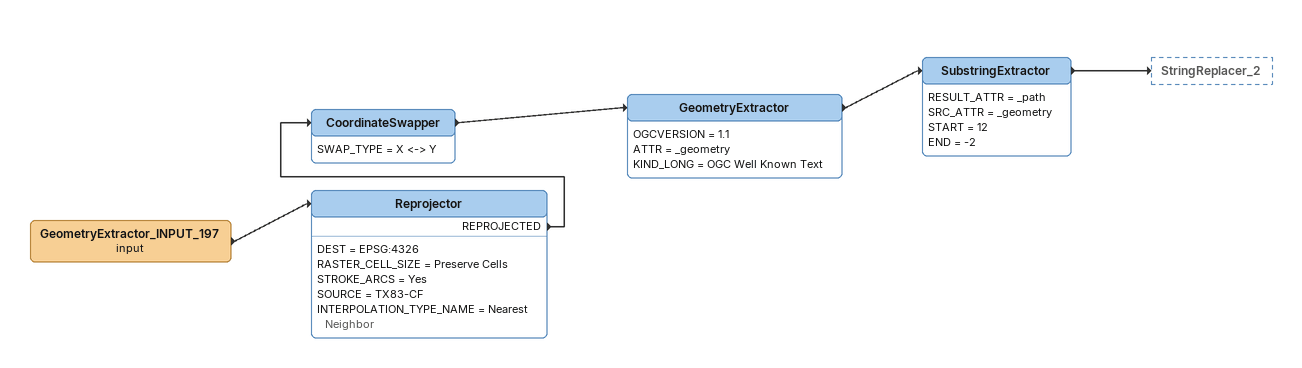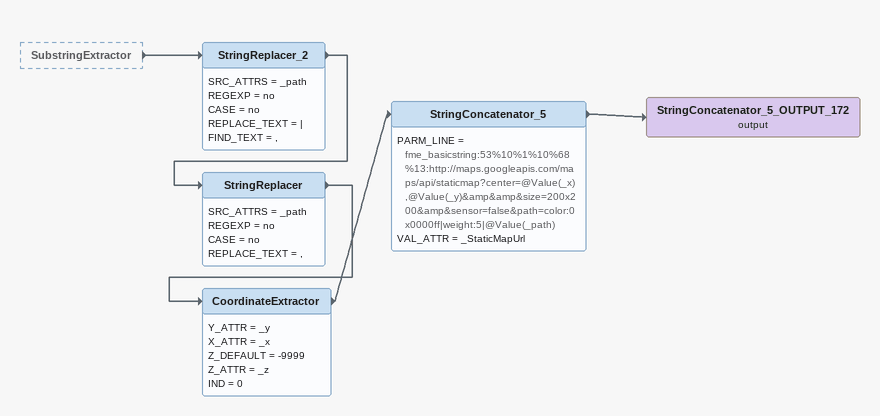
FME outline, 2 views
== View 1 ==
GeometryExtractor_INPUT_197 (input)
    -> Reprojector
Reprojector
    DEST = EPSG:4326
    RASTER_CELL_SIZE = Preserve Cells
    STROKE_ARCS = Yes
    SOURCE = TX83-CF
    INTERPOLATION_TYPE_NAME = Nearest Neighbor
    REPROJECTED -> CoordinateSwapper
CoordinateSwapper
    SWAP_TYPE = X <-> Y
    -> GeometryExtractor
GeometryExtractor
    OGCVERSION = 1.1
    ATTR = _geometry
    KIND_LONG = OGC Well Known Text
    -> SubstringExtractor
SubstringExtractor
    RESULT_ATTR = _path
    SRC_ATTR = _geometry
    START = 12
    END = -2
    -> StringReplacer_2

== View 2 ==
SubstringExtractor [outside]
    -> StringReplacer_2
StringReplacer_2
    SRC_ATTRS = _path
    REGEXP = no
    CASE = no
    REPLACE_TEXT = |
    FIND_TEXT = ,
    -> StringReplacer
StringReplacer
    SRC_ATTRS = _path
    REGEXP = no
    CASE = no
    REPLACE_TEXT = ,
    -> CoordinateExtractor
CoordinateExtractor
    Y_ATTR = _y
    X_ATTR = _x
    Z_DEFAULT = -9999
    Z_ATTR = _z
    IND = 0
    -> StringConcatenator_5
StringConcatenator_5
    PARM_LINE = fme_basicstring:53%10%1%10%68%13:http://maps.googleapis.com/maps/api/staticmap?center=@Value(_x),@Value(_y)&amp&amp&size=200x200&amp&sensor=false&path=color:0x0000ff|weight:5|@Value(_path)
    VAL_ATTR = _StaticMapUrl
    -> StringConcatenator_5_OUTPUT_172 (output)
StringConcatenator_5_OUTPUT_172 (output)
